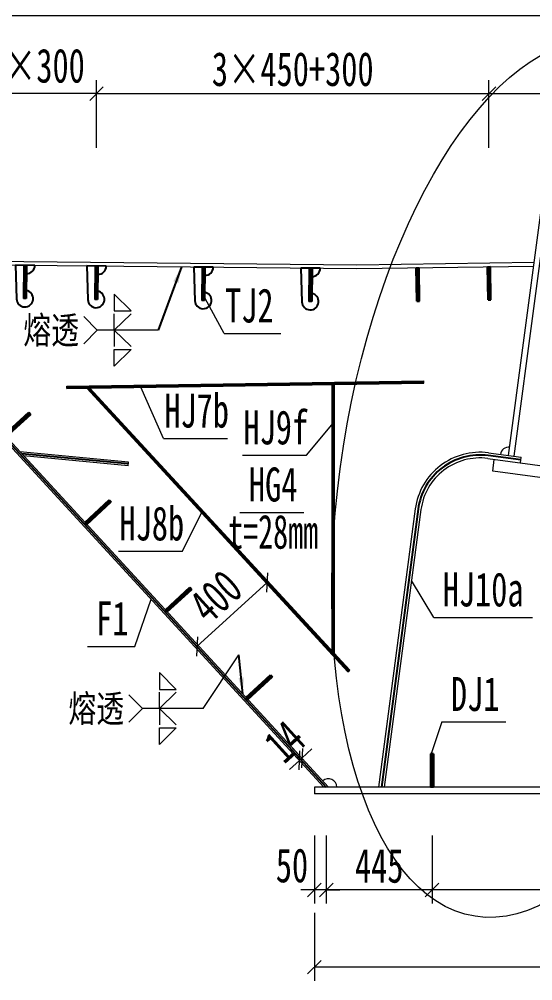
# Model space of a CAD drawing. Header units: millimetres. Extents: x 44597 to 300567, y -113054 to 73044.
# Drawn here: x 97094 to 99253, y -42841 to -38801 of the extents above; entities that cross this region are included whole.
import ezdxf
from ezdxf.enums import TextEntityAlignment as Align

# ---------------------------------------------------------------- set-up
doc = ezdxf.new("R2010")
doc.units = ezdxf.units.MM
doc.layers.get('Defpoints').update_dxf_attribs({"color": 8})
for name, color, linetype, lineweight in [('Dim', 4, 'Continuous', 15), ('文字', 7, 'Continuous', 15), ('细实线', 4, 'Continuous', 15), ('钢板粗线', 1, 'Continuous', 25), ('钢板细线', 6, 'Continuous', 15)]:
    doc.layers.add(name, color=color, linetype=linetype, lineweight=lineweight)
doc.layers.add('Text', color=4, linetype='Continuous')
doc.styles.add('111', font='', dxfattribs={"width": 0.7})
doc.styles.add('BM_Dim', font='', dxfattribs={"width": 0.85})
doc.styles.add('SMEDI', font='', dxfattribs={"width": 0.75})
doc.styles.get("Standard").update_dxf_attribs({"font": ''})
doc.styles.get('111').set_extended_font_data('仿宋_GB2312')
doc.styles.get('BM_Dim').set_extended_font_data('仿宋_GB2312')
doc.styles.get('SMEDI').set_extended_font_data('仿宋_GB2312')
doc.styles.get('Standard').set_extended_font_data('仿宋_GB2312')
doc.dimstyles.new('200', dxfattribs={"dimscale": 0, "dimtxt": 2.5, "dimasz": 1, "dimexe": 1, "dimexo": 1, "dimgap": 0.6, "dimtad": 1, "dimdec": 0, "dimdsep": 46, "dimtxsty": '111', "dimblk": 'OBLIQUE', "dimcen": 0, "dimclrd": 4, "dimclre": 4, "dimclrt": 4, "dimadec": 1, "dimazin": 2, "dimtfac": 1, "dimtdec": 0, "dimtix": 1, "dimtmove": 2, "dimatfit": 3, "dimfxl": 4, "dimfxlon": 1, "dimtolj": 1, "dimlwd": -1, "dimlwe": -1, "dimarcsym": 0})
doc.dimstyles.new('MSteel_1.0_1.0', dxfattribs={"dimtxt": 3, "dimasz": 1.2, "dimexe": 1, "dimexo": 1, "dimgap": 1, "dimtad": 3, "dimtoh": 1, "dimdec": 0, "dimzin": 0, "dimdsep": 46, "dimtxsty": 'Standard', "dimblk": 'ARCHTICK', "dimcen": 0.09, "dimclrd": 3, "dimclre": 3, "dimadec": 0, "dimazin": 0, "dimtfac": 1, "dimtdec": 4, "dimtofl": 0, "dimtmove": 0, "dimatfit": 3, "dimfxl": 1, "dimtolj": 1, "dimtzin": 0, "dimarcsym": 0})

# ---------------------------------------------------------------- blocks, each defined once
blk = doc.blocks.new('_Oblique')
at = {"color": 0, "linetype": 'ByBlock', "lineweight": -2}
blk.add_line((-0.5, -0.5), (0.5, 0.5), dxfattribs=at)
blk = doc.blocks.new('*D254')
at = {"layer": 'Defpoints', "color": 0, "transparency": 16777216}
for p in [(102713.4, -38784.5), (96343.2, -39153.8), (102713.4, -39769.9)]:
    blk.add_point(p, dxfattribs=at)
at = {"layer": '细实线', "color": 4, "transparency": 16777216}
for p, q in [((96343.2, -39013.1), (96343.2, -38727.4)), ((102713.4, -39013.1), (102713.4, -38727.4)), ((96343.2, -38784.5), (102713.4, -38784.5))]:
    blk.add_line(p, q, dxfattribs=at)
at = {"layer": '细实线', "color": 4, "transparency": 16777216, "xscale": 57.14285714285715, "yscale": 57.14285714285715, "zscale": 57.14285714285715, "rotation": 180}
blk.add_blockref('_Oblique', (96343.2, -38784.5), dxfattribs=at)
at = {"layer": '细实线', "color": 4, "transparency": 16777216, "xscale": 57.14285714285715, "yscale": 57.14285714285715, "zscale": 57.14285714285715}
blk.add_blockref('_Oblique', (102713.4, -38784.5), dxfattribs=at)
at = {"layer": '细实线', "color": 4, "transparency": 16777216, "insert": (99528.3, -38682.3), "char_height": 142.86, "attachment_point": 5, "style": '111'}
blk.add_mtext('\\A1;6370', dxfattribs=at)
blk = doc.blocks.new('14-160加劲 无过焊孔')
at = {"layer": 'Defpoints'}
blk.add_line((38609.4, 32076.7), (38609.4, 32216.7), dxfattribs=at)
at = {"layer": '钢板粗线', "color": 7}
for p, q in [((38603.4, 32076.7), (38603.4, 32216.7)), ((38603.4, 32216.7), (38615.4, 32216.7)), ((38615.4, 32076.7), (38615.4, 32216.7)), ((38603.4, 32076.7), (38615.4, 32076.7))]:
    blk.add_line(p, q, dxfattribs=at)
blk = doc.blocks.new('*D320')
at = {"layer": 'Defpoints', "color": 0, "transparency": 16777216}
for p in [(98334.6, -42043.4), (112213.1, -42242.6), (98334.6, -42784.4)]:
    blk.add_point(p, dxfattribs=at)
at = {"layer": '细实线', "color": 4, "transparency": 16777216}
for p, q in [((98334.6, -42555.8), (98334.6, -42841.5)), ((112213.1, -42555.8), (112213.1, -42841.5)), ((112213.1, -42784.4), (98334.6, -42784.4))]:
    blk.add_line(p, q, dxfattribs=at)
at = {"layer": '细实线', "color": 4, "transparency": 16777216, "xscale": 57.14285714285715, "yscale": 57.14285714285715, "zscale": 57.14285714285715, "rotation": 180}
blk.add_blockref('_Oblique', (98334.6, -42784.4), dxfattribs=at)
at = {"layer": '细实线', "color": 4, "transparency": 16777216, "xscale": 57.14285714285715, "yscale": 57.14285714285715, "zscale": 57.14285714285715}
blk.add_blockref('_Oblique', (112213.1, -42784.4), dxfattribs=at)
at = {"layer": '细实线', "color": 4, "transparency": 16777216, "insert": (105273.8, -42682.1), "char_height": 142.86, "attachment_point": 5, "style": '111'}
blk.add_mtext('\\A1;13879', dxfattribs=at)
blk = doc.blocks.new('*D322')
at = {"layer": 'Defpoints', "color": 0, "transparency": 16777216}
for p in [(98334.6, -42043.4), (98384.6, -42027.4), (98334.6, -42459.7)]:
    blk.add_point(p, dxfattribs=at)
at = {"layer": '细实线', "color": 4, "transparency": 16777216}
for p, q in [((98334.6, -42231.2), (98334.6, -42516.9)), ((98384.6, -42231.2), (98384.6, -42516.9)), ((98334.6, -42459.7), (98277.4, -42459.7)), ((98384.6, -42459.7), (98334.6, -42459.7)), ((98384.6, -42459.7), (98441.7, -42459.7))]:
    blk.add_line(p, q, dxfattribs=at)
at = {"layer": '细实线', "color": 4, "transparency": 16777216, "xscale": 57.14285714285715, "yscale": 57.14285714285715, "zscale": 57.14285714285715}
blk.add_blockref('_Oblique', (98334.6, -42459.7), dxfattribs=at)
at = {"layer": '细实线', "color": 4, "transparency": 16777216, "xscale": 57.14285714285715, "yscale": 57.14285714285715, "zscale": 57.14285714285715, "rotation": 180}
blk.add_blockref('_Oblique', (98384.6, -42459.7), dxfattribs=at)
at = {"layer": '细实线', "color": 4, "transparency": 16777216, "insert": (98240.3, -42357.5), "char_height": 142.86, "attachment_point": 5, "style": '111'}
blk.add_mtext('\\A1;50', dxfattribs=at)
blk = doc.blocks.new('*D324')
at = {"layer": 'Defpoints', "color": 0, "transparency": 16777216}
for p in [(98829.6, -42027.4), (101829.6, -42027.4), (98829.6, -42459.7)]:
    blk.add_point(p, dxfattribs=at)
at = {"layer": '细实线', "color": 4, "transparency": 16777216}
for p, q in [((98829.6, -42231.2), (98829.6, -42516.9)), ((101829.6, -42231.2), (101829.6, -42516.9)), ((101829.6, -42459.7), (98829.6, -42459.7))]:
    blk.add_line(p, q, dxfattribs=at)
at = {"layer": '细实线', "color": 4, "transparency": 16777216, "xscale": 57.14285714285715, "yscale": 57.14285714285715, "zscale": 57.14285714285715, "rotation": 180}
blk.add_blockref('_Oblique', (98829.6, -42459.7), dxfattribs=at)
at = {"layer": '细实线', "color": 4, "transparency": 16777216, "xscale": 57.14285714285715, "yscale": 57.14285714285715, "zscale": 57.14285714285715}
blk.add_blockref('_Oblique', (101829.6, -42459.7), dxfattribs=at)
at = {"layer": '细实线', "color": 4, "transparency": 16777216, "insert": (100329.6, -42357.5), "char_height": 142.86, "attachment_point": 5, "style": '111'}
blk.add_mtext('\\A1;6×500', dxfattribs=at)
blk = doc.blocks.new('*D325')
at = {"layer": 'Defpoints', "color": 0, "transparency": 16777216}
for p in [(98384.6, -42027.4), (98829.6, -42027.4), (98384.6, -42459.7)]:
    blk.add_point(p, dxfattribs=at)
at = {"layer": '细实线', "color": 4, "transparency": 16777216}
for p, q in [((98384.6, -42231.2), (98384.6, -42516.9)), ((98829.6, -42231.2), (98829.6, -42516.9)), ((98829.6, -42459.7), (98384.6, -42459.7))]:
    blk.add_line(p, q, dxfattribs=at)
at = {"layer": '细实线', "color": 4, "transparency": 16777216, "xscale": 57.14285714285715, "yscale": 57.14285714285715, "zscale": 57.14285714285715, "rotation": 180}
blk.add_blockref('_Oblique', (98384.6, -42459.7), dxfattribs=at)
at = {"layer": '细实线', "color": 4, "transparency": 16777216, "xscale": 57.14285714285715, "yscale": 57.14285714285715, "zscale": 57.14285714285715}
blk.add_blockref('_Oblique', (98829.6, -42459.7), dxfattribs=at)
at = {"layer": '细实线', "color": 4, "transparency": 16777216, "insert": (98607.1, -42359), "char_height": 142.86, "attachment_point": 5, "style": '111'}
blk.add_mtext('\\A1;445', dxfattribs=at)
blk = doc.blocks.new('全融透2')
at = {"layer": 'Dim'}
blk.add_line((0, 0), (-4.479, 0), dxfattribs=at)
for points in [[(-3.227, 2.645), (-3.227, 1.414), (-1.995, 1.414)], [(-3.227, -2.645), (-3.227, -1.414), (-1.995, -1.414)]]:
    blk.add_lwpolyline(points, close=True, dxfattribs=at)
for points in [[(-5.479, 1), (-4.479, 0), (-5.479, -1)], [(-1.995, 1.206), (-3.227, 0), (-3.227, 1.206)], [(-1.995, -1.206), (-3.227, 0), (-3.227, -1.206)]]:
    blk.add_lwpolyline(points, dxfattribs=at)
at = {"layer": 'Text', "style": 'SMEDI', "width": 0.75}
blk.add_text('熔透', height=2, dxfattribs=at).set_placement((-9.923, 0), align=Align.MIDDLE_LEFT)
blk = doc.blocks.new('_ArchTick')
at = {"color": 0, "linetype": 'ByBlock', "const_width": 0.15}
blk.add_lwpolyline([(-0.5, -0.5), (0.5, 0.5)], dxfattribs=at)
blk = doc.blocks.new('*D341')
at = {"layer": 'Defpoints', "color": 0, "transparency": 16777216}
for p in [(98282.2, -41905.8), (98282.7, -41927.1), (98293.1, -41917.7)]:
    blk.add_point(p, dxfattribs=at)
at = {"layer": '细实线', "color": 4, "transparency": 16777216}
for p, q in [((98271.9, -41915.3), (98233.4, -41873)), ((98282.2, -41905.8), (98243.8, -41863.6)), ((98282.2, -41905.8), (98324.5, -41867.4)), ((98271.9, -41915.3), (98229.6, -41953.7)), ((98271.9, -41915.3), (98282.2, -41905.8))]:
    blk.add_line(p, q, dxfattribs=at)
at = {"layer": '细实线', "color": 4, "transparency": 16777216, "xscale": 57.14285714285715, "yscale": 57.14285714285715, "zscale": 57.14285714285715}
for p, rotation in [((98271.9, -41915.3), 42.30941180379739), ((98282.2, -41905.8), 222.3094118037974)]:
    blk.add_blockref('_Oblique', p, dxfattribs=dict(at, rotation=rotation))
at = {"layer": '细实线', "color": 4, "transparency": 16777216, "insert": (98209.3, -41836.1), "char_height": 142.86, "attachment_point": 5, "rotation": 42.3094, "style": '111'}
blk.add_mtext('\\A1;14', dxfattribs=at)
blk = doc.blocks.new('*D347')
at = {"layer": 'Defpoints', "color": 0, "transparency": 16777216}
for p in [(98175, -41210), (97840.9, -41436.9), (97879.3, -41479.1)]:
    blk.add_point(p, dxfattribs=at)
at = {"layer": '细实线', "color": 4, "transparency": 16777216}
for p, q in [((98136.6, -41167.8), (98098.1, -41125.5)), ((98136.6, -41167.8), (97840.9, -41436.9)), ((97840.9, -41436.9), (97802.4, -41394.7))]:
    blk.add_line(p, q, dxfattribs=at)
at = {"layer": '细实线', "color": 4, "transparency": 16777216, "xscale": 57.14285714285715, "yscale": 57.14285714285715, "zscale": 57.14285714285715}
for p, rotation in [((98136.6, -41167.8), 42.3094118038242), ((97840.9, -41436.9), 222.3094118038242)]:
    blk.add_blockref('_Oblique', p, dxfattribs=dict(at, rotation=rotation))
at = {"layer": '细实线', "color": 4, "transparency": 16777216, "insert": (97919.9, -41226.8), "char_height": 142.86, "attachment_point": 5, "rotation": 42.3094, "style": '111'}
blk.add_mtext('\\A1;400', dxfattribs=at)
blk = doc.blocks.new('12-140加劲 无过焊孔')
at = {"layer": 'Defpoints'}
blk.add_line((38946.6, 32076.7), (38946.6, 32216.7), dxfattribs=at)
at = {"layer": '钢板粗线', "color": 7}
for p, q in [((38940.6, 32076.7), (38940.6, 32216.7)), ((38940.6, 32216.7), (38952.6, 32216.7)), ((38952.6, 32076.7), (38952.6, 32216.7)), ((38940.6, 32076.7), (38952.6, 32076.7))]:
    blk.add_line(p, q, dxfattribs=at)
blk = doc.blocks.new('*D450')
at = {"layer": 'Defpoints', "color": 0, "transparency": 16777216}
for p in [(96818.6, -39113.2), (96818.6, -39831.9), (97418.6, -39837.9)]:
    blk.add_point(p, dxfattribs=at)
at = {"layer": '细实线', "color": 4, "transparency": 16777216}
for p, q in [((96818.6, -39341.8), (96818.6, -39056.1)), ((97418.6, -39341.8), (97418.6, -39056.1)), ((97418.6, -39113.2), (96818.6, -39113.2))]:
    blk.add_line(p, q, dxfattribs=at)
at = {"layer": '细实线', "color": 4, "transparency": 16777216, "xscale": 57.14285714285715, "yscale": 57.14285714285715, "zscale": 57.14285714285715, "rotation": 180}
blk.add_blockref('_Oblique', (96818.6, -39113.2), dxfattribs=at)
at = {"layer": '细实线', "color": 4, "transparency": 16777216, "xscale": 57.14285714285715, "yscale": 57.14285714285715, "zscale": 57.14285714285715}
blk.add_blockref('_Oblique', (97418.6, -39113.2), dxfattribs=at)
at = {"layer": '细实线', "color": 4, "transparency": 16777216, "insert": (97165.4, -38996.7), "char_height": 142.86, "attachment_point": 5, "style": '111'}
blk.add_mtext('\\A1;2×300', dxfattribs=at)
blk = doc.blocks.new('*D451')
at = {"layer": 'Defpoints', "color": 0, "transparency": 16777216}
for p in [(99068.6, -39113.2), (97418.6, -39837.9), (99068.6, -39840.6)]:
    blk.add_point(p, dxfattribs=at)
at = {"layer": '细实线', "color": 4, "transparency": 16777216}
for p, q in [((97418.6, -39341.8), (97418.6, -39056.1)), ((99068.6, -39341.8), (99068.6, -39056.1)), ((97418.6, -39113.2), (99068.6, -39113.2))]:
    blk.add_line(p, q, dxfattribs=at)
at = {"layer": '细实线', "color": 4, "transparency": 16777216, "xscale": 57.14285714285715, "yscale": 57.14285714285715, "zscale": 57.14285714285715, "rotation": 180}
blk.add_blockref('_Oblique', (97418.6, -39113.2), dxfattribs=at)
at = {"layer": '细实线', "color": 4, "transparency": 16777216, "xscale": 57.14285714285715, "yscale": 57.14285714285715, "zscale": 57.14285714285715}
blk.add_blockref('_Oblique', (99068.6, -39113.2), dxfattribs=at)
at = {"layer": '细实线', "color": 4, "transparency": 16777216, "insert": (98243.6, -39011), "char_height": 142.857, "attachment_point": 5, "style": '111'}
blk.add_mtext('\\A1;3×450+300', dxfattribs=at)
blk = doc.blocks.new('12-140加劲 有过焊孔')
at = {"layer": 'Defpoints'}
blk.add_line((0, 0), (0, 140), dxfattribs=at)
at = {"layer": '钢板粗线', "color": 7}
for p, q in [((-6, 0), (-6, 140)), ((-6, 140), (6, 140)), ((6, 0), (6, 140)), ((41, 0), (35, 141.5)), ((-41, 0), (41, 0))]:
    blk.add_line(p, q, dxfattribs=at)
for centre, start, end in [((0, 140), 2.441, 260.1291), ((-6, 0), 90, 180)]:
    blk.add_arc(centre, 35, start, end, dxfattribs=at)
blk = doc.blocks.new('*D452')
at = {"layer": 'Defpoints', "color": 0, "transparency": 16777216}
for p in [(99818.6, -39113.2), (99068.6, -39840.6), (99818.6, -39829.3)]:
    blk.add_point(p, dxfattribs=at)
at = {"layer": '细实线', "color": 4, "transparency": 16777216}
for p, q in [((99068.6, -39341.8), (99068.6, -39056.1)), ((99818.6, -39341.8), (99818.6, -39056.1)), ((99068.6, -39113.2), (99818.6, -39113.2))]:
    blk.add_line(p, q, dxfattribs=at)
at = {"layer": '细实线', "color": 4, "transparency": 16777216, "xscale": 57.14285714285715, "yscale": 57.14285714285715, "zscale": 57.14285714285715, "rotation": 180}
blk.add_blockref('_Oblique', (99068.6, -39113.2), dxfattribs=at)
at = {"layer": '细实线', "color": 4, "transparency": 16777216, "xscale": 57.14285714285715, "yscale": 57.14285714285715, "zscale": 57.14285714285715}
blk.add_blockref('_Oblique', (99818.6, -39113.2), dxfattribs=at)
at = {"layer": '细实线', "color": 4, "transparency": 16777216, "insert": (99443.6, -39011), "char_height": 142.86, "attachment_point": 5, "style": '111'}
blk.add_mtext('\\A1;750', dxfattribs=at)

msp = doc.modelspace()

# ---------------------------------------------------------------- linework, layer by layer
at = {"layer": 'Defpoints'}
for p, q in [((96343.1, -39811.2), (98384.6, -42027.4)), ((97379.6, -40346), (98479.4, -41540)), ((97551.9, -40669.7), (97104, -40626.8)), ((98770.8, -40860.1), (98616.2, -42027.4))]:
    msp.add_line(p, q, dxfattribs=at)
at = {"layer": 'Defpoints', "color": 8}
for p, q in [((97294.3, -40347.2), (98794.2, -40324.7)), ((98413.4, -40330.5), (98413.4, -41468.3))]:
    msp.add_line(p, q, dxfattribs=at)
at = {"layer": 'Defpoints', "elevation": 0}
msp.add_lwpolyline([(99202.7, -40652.9), (99064.9, -40634.7, 0.414214), (98770.8, -40860.1)], format="xyb", dxfattribs=at)
at = {"layer": '细实线'}
for p, q in [((97955.8, -40120.9), (97875.3, -39974.2)), ((97955.8, -40120.9), (98193.7, -40120.9)), ((97700.1, -40562.4), (97605.4, -40347.6)), ((98301.5, -40633.2), (98408.4, -40504.7)), ((97700.1, -40562.4), (97968.9, -40562.4)), ((98032.8, -40633.2), (98301.5, -40633.2)), ((97780.4, -41036.8), (97859.9, -40874.8)), ((98021.7, -40873.3), (98290.4, -40873.3)), ((97511.6, -41036.8), (97780.4, -41036.8)), ((98836.4, -41314.2), (98743.3, -41158.7)), ((97579.6, -41436.3), (97648, -41238.1)), ((98836.4, -41314.2), (99251.1, -41314.2)), ((97380.1, -41436.3), (97579.6, -41436.3)), ((98870.9, -41753.7), (98826.3, -41887.4)), ((98870.9, -41753.7), (99139.7, -41753.7))]:
    msp.add_line(p, q, dxfattribs=at)
at = {"layer": '细实线', "color": 8}
msp.add_line((97867.5, -41697.6), (98017.1, -41472.4), dxfattribs=at)
at = {"layer": '细实线'}
msp.add_ellipse((99301.6, -40728.7), major_axis=(-291.6, -1841.9), ratio=0.458727, dxfattribs=at)
at = {"layer": '钢板细线'}
for p, q in [((99151.2, -40634), (99347.5, -39151.2)), ((99175, -40637.2), (99371.3, -39154.4)), ((96348.4, -39827.2), (98375, -42027.4)), ((96367.6, -39827.4), (98394.1, -42027.4)), ((97294.3, -40342.2), (98794.1, -40319.7)), ((98794.2, -40329.7), (98794.1, -40319.7)), ((97294.4, -40352.2), (97294.3, -40342.2)), ((97294.4, -40352.2), (98794.2, -40329.7)), ((97377.4, -40351), (98475.8, -41543.4)), ((97390.8, -40350.8), (98483.1, -41536.6)), ((98408.4, -40335.5), (98408.4, -41455.5)), ((98418.4, -40335.4), (98418.4, -41466.3)), ((99063.3, -40646.6), (99535.2, -40709.1)), ((99201.1, -40664.8), (99204.3, -40641)), ((99084.5, -40699.8), (99091.1, -40650.3)), ((99500.9, -40755), (99084.5, -40699.8)), ((98758.9, -40858.5), (98604.1, -42027.4)), ((98782.7, -40861.6), (98628.3, -42027.4)), ((98475.8, -41543.4), (98483.1, -41536.6)), ((102324.6, -42027.4), (98334.6, -42027.4)), ((98334.6, -42027.4), (98334.6, -42055.4)), ((102324.6, -42055.4), (98334.6, -42055.4))]:
    msp.add_line(p, q, dxfattribs=at)
at = {"layer": '钢板细线', "color": 7}
for p, q in [((97552.7, -40661.8), (97095.9, -40618)), ((97551.2, -40677.7), (97112.1, -40635.6)), ((97551.2, -40677.7), (97552.7, -40661.8))]:
    msp.add_line(p, q, dxfattribs=at)
at = {"layer": '钢板细线', "elevation": 0}
for points in [[(92213.4, -39769.8), (98513.4, -39832.9), (99258.7, -39821.7)], [(92213.4, -39785.8), (98513.4, -39848.9), (99256.6, -39837.8)], [(99066.5, -40622.8), (99204.3, -40641)]]:
    msp.add_lwpolyline(points, dxfattribs=at)
for points in [[(99066.5, -40622.8, 0.414214), (98758.9, -40858.5)], [(99063.3, -40646.6, 0.414214), (98782.7, -40861.6)]]:
    msp.add_lwpolyline(points, format="xyb", dxfattribs=at)
at = {"layer": '钢板细线'}
for centre, start, end in [((99151.2, -40634), 82.4596, 172.4596), ((98394.1, -42027.4), 0, 132.5863)]:
    msp.add_arc(centre, 35, start, end, dxfattribs=at)

# ---------------------------------------------------------------- block references
at = {"layer": '细实线'}
for name, p, rotation in [('12-140加劲 有过焊孔', (97118.6, -39834.9), 179.4262908401), ('12-140加劲 有过焊孔', (97418.6, -39837.9), 179.4262908401), ('12-140加劲 有过焊孔', (97868.6, -39842.4), 179.4262908401), ('12-140加劲 无过焊孔', (60609.6, -72637.7), 0.8593722439355104), ('12-140加劲 有过焊孔', (98318.6, -39846.9), 179.4262908401), ('12-140加劲 无过焊孔', (60309.6, -72642.2), 0.8593722439355104)]:
    msp.add_blockref(name, p, dxfattribs=dict(at, rotation=rotation))
at = {"layer": '细实线', "color": 8, "xscale": 57.1428571428572, "yscale": 57.1428571428572, "zscale": 57.1428571428572}
for p in [(97677.8, -40107.3), (97867.5, -41697.6)]:
    msp.add_blockref('全融透2', p, dxfattribs=at)
at = {"layer": '钢板细线'}
for name, p, rotation in [('14-160加劲 无过焊孔', (47283.7, -33885.8), 312.6489191297478), ('14-160加劲 无过焊孔', (47622.4, -34253.6), 312.6489191297478), ('14-160加劲 无过焊孔', (47961.2, -34621.4), 312.6489191297478), ('14-160加劲 无过焊孔', (48299.9, -34989.1), 312.6489191297478), ('12-140加劲 无过焊孔', (137776.1, -9810.7), 180.0000000000022)]:
    msp.add_blockref(name, p, dxfattribs=dict(at, rotation=rotation))

# ---------------------------------------------------------------- texts
at = {"layer": '文字', "style": 'BM_Dim'}
for s, width, p in [('TJ2', 0.7, (98060.7, -40117.8)), ('HJ7b', 0.7, (97839.6, -40559.4)), ('HJ9f', 0.7, (98172.3, -40630.2)), ('HG4', 0.7, (98161.2, -40870.2)), ('HJ8b', 0.7, (97651.1, -41033.7)), ('t=28mm', 0.65, (98161.2, -41068.6)), ('HJ10a', 0.7, (99044, -41311.1)), ('F1', 0.7, (97485, -41433.2)), ('DJ1', 0.7, (99010.4, -41750.6))]:
    msp.add_text(s, height=142.86, dxfattribs=dict(at, width=width)).set_placement(p, align=Align.BOTTOM_CENTER)

# ---------------------------------------------------------------- dimensions: what is measured, and where the dimension line sits
at = {"layer": '细实线'}
for base, p1, p2, override, picture, middle in [((102713.4, -38784.5), (96343.2, -39153.8), (102713.4, -39769.9), {"dimscale": 57.142857, "dimtxsty": '111', "dimblk": 'Oblique'}, '*D254', (99528.3, -38682.3)), ((99818.6, -39113.2), (99068.6, -39840.6), (99818.6, -39829.3), {"dimscale": 57.142857, "dimblk": 'Oblique'}, '*D452', (99443.6, -39011)), ((98334.5615, -42784.354), (112213.1354, -42242.5669), (98334.5615, -42043.3987), {"dimscale": 57.142857, "dimtxsty": '111', "dimblk": 'Oblique'}, '*D320', (105273.8484, -42682.1146)), ((98384.6, -42459.7), (98829.6, -42027.4), (98384.6, -42027.4), {"dimscale": 57.142857, "dimblk": 'Oblique'}, '*D325', (98607.1, -42359))]:
    dim = msp.add_linear_dim(base=base, p1=p1, p2=p2, dimstyle='200', override=override, dxfattribs=at)
    dim.commit()
    dim.dimension.update_dxf_attribs({"geometry": picture, "text_midpoint": middle})
dim = msp.add_linear_dim(base=(96818.6, -39113.2), p1=(97418.6, -39837.9), p2=(96818.6, -39831.9), text='2×300', dimstyle='200', override={"dimscale": 57.142857, "dimtxsty": '111', "dimblk": 'Oblique'}, dxfattribs=at)
dim.commit()
dim.dimension.update_dxf_attribs({"geometry": '*D450', "text_midpoint": (97165.4, -38996.7), "dimtype": 160})
for base, p1, p2, text, picture, middle in [((99068.6, -39113.2), (97418.6, -39837.9), (99068.6, -39840.6), '3×450+300', '*D451', (98243.6, -39011)), ((98829.6, -42459.7), (101829.6, -42027.4), (98829.6, -42027.4), '6×500', '*D324', (100329.6, -42357.5))]:
    dim = msp.add_linear_dim(base=base, p1=p1, p2=p2, text=text, dimstyle='200', override={"dimscale": 57.142857, "dimtxsty": '111', "dimblk": 'Oblique'}, dxfattribs=at)
    dim.commit()
    dim.dimension.update_dxf_attribs({"geometry": picture, "text_midpoint": middle})
for p1, p2, distance, picture, middle in [((98175, -41210), (97879.3, -41479.1), -57, '*D347', (97919.9, -41226.8)), ((98282.7, -41927.1), (98293.1, -41917.7), 16.1, '*D341', (98209.3, -41836.1))]:
    dim = msp.add_aligned_dim(p1=p1, p2=p2, distance=distance, dimstyle='200', override={"dimscale": 57.142857, "dimblk": 'Oblique'}, dxfattribs=at)
    dim.commit()
    dim.dimension.update_dxf_attribs({"geometry": picture, "text_midpoint": middle})
dim = msp.add_linear_dim(base=(98334.6, -42459.7), p1=(98384.6, -42027.4), p2=(98334.6, -42043.4), dimstyle='200', override={"dimscale": 57.142857, "dimblk": 'Oblique'}, dxfattribs=at)
dim.commit()
dim.dimension.update_dxf_attribs({"geometry": '*D322', "text_midpoint": (98240.3, -42357.5), "dimtype": 160})

# ---------------------------------------------------------------- leaders
at = {"layer": 'Dim'}
for points in [[(97776, -39841.5), (97677.8, -40107.3)], [(98033.5, -41635.9), (98017.1, -41472.4)]]:
    msp.add_leader(points, dimstyle='MSteel_1.0_1.0', override={"dimscale": 57.142857, "dimclrd": 256}, dxfattribs=at)

doc.saveas('drawing.dxf')
